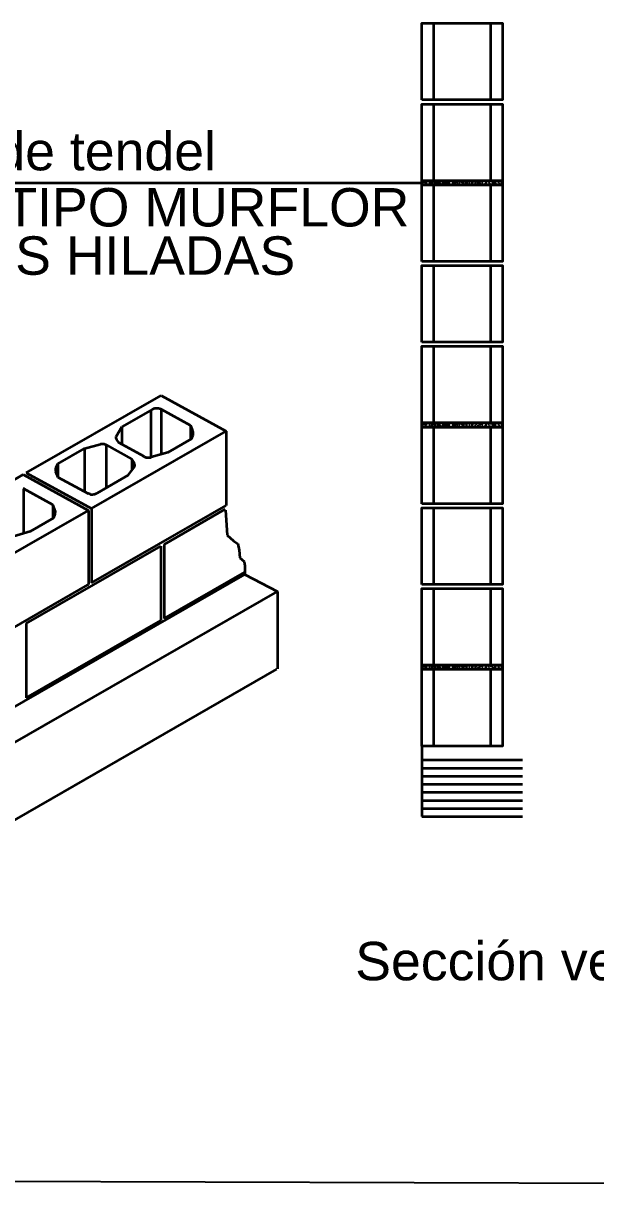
# Model space of a CAD drawing. Extents: x 2455 to 9764, y -806 to 181.
# Drawn here: x 4772.296 to 4774.138, y -658.056 to -654.319 of the extents above; entities that cross this region are included whole.
import ezdxf

# ---------------------------------------------------------------- set-up
doc = ezdxf.new("R2010")
doc.units = 0
doc.header["$LTSCALE"] = 0.2
doc.header["$MEASUREMENT"] = 0
doc.layers.get('0').update_dxf_attribs({"linetype": 'CONTINUOUS'})
doc.layers.add('0-CYPE2', color=4, linetype='CONTINUOUS', lineweight=35)
doc.layers.add('REF_REFERENCIAS', color=8, linetype='CONTINUOUS', lineweight=0)
doc.layers.add('01_textos sup', color=7, linetype='CONTINUOUS')
doc.styles.add('NIEVES2', font='sanss___.ttf')

# ---------------------------------------------------------------- blocks, each defined once
blk = doc.blocks.new('*X1119')
at = {"color": 0}
for p, q in [((10.405, 14.2), (11.655, 14.2)), ((10.405, 14.1), (11.655, 14.1)), ((10.405, 14), (11.655, 14)), ((10.405, 13.9), (11.655, 13.9)), ((10.405, 13.8), (11.655, 13.8)), ((10.405, 13.7), (11.655, 13.7)), ((10.405, 13.6), (11.655, 13.6)), ((10.405, 13.5), (11.655, 13.5))]:
    blk.add_line(p, q, dxfattribs=at)

msp = doc.modelspace()

# ---------------------------------------------------------------- hatches: boundary and pattern name
at = {"layer": '0-CYPE2', "linetype": 'Continuous'}
h = msp.add_hatch(dxfattribs=at)
h.set_pattern_fill('AR-SAND', color=2, scale=0.006489, angle=34, style=0)
h.set_pattern_definition([(71.5, (4773.578317, -654.838374), (-0.0073311, 0.0101378), [0, -0.00986403, 0, -0.01103214, 0, -0.01054543]), (41.5, (4773.578317, -654.838374), (-0.0007198, 0.0216055), [0, -0.0053214, 0, -0.0088906, 0, -0.003407]), (1.5, (4773.5717, -654.842837), (0.01673365, 0.0113313), [0, -0.00324475, 0, -0.0116811, 0, -0.0152503]), (351.5, (4773.5717, -654.842837), (0.0129881, 0.0156308), [0, -0.00162237, 0, -0.0076576, 0, -0.0087608])])
h.paths.add_polyline_path([(4773.8379, -654.8254), (4773.5783, -654.8254), (4773.5783, -654.8384), (4773.8379, -654.8384)])
h = msp.add_hatch(dxfattribs=at)
h.set_pattern_fill('AR-SAND', color=2, scale=0.006489, angle=34, style=0)
h.set_pattern_definition([(71.5, (4773.578317, -655.617113), (-0.0073311, 0.0101378), [0, -0.00986403, 0, -0.01103214, 0, -0.01054543]), (41.5, (4773.578317, -655.617113), (-0.0007198, 0.0216055), [0, -0.0053214, 0, -0.0088906, 0, -0.003407]), (1.5, (4773.5717, -655.621576), (0.01673365, 0.0113313), [0, -0.00324475, 0, -0.0116811, 0, -0.0152503]), (351.5, (4773.5717, -655.621576), (0.0129881, 0.0156308), [0, -0.00162237, 0, -0.0076576, 0, -0.0087608])])
h.paths.add_polyline_path([(4773.8379, -655.6041), (4773.5783, -655.6041), (4773.5783, -655.6171), (4773.8379, -655.6171)])
h = msp.add_hatch(dxfattribs=at)
h.set_pattern_fill('AR-SAND', color=2, scale=0.006489, angle=34, style=0)
h.set_pattern_definition([(71.5, (4773.578317, -656.395852), (-0.0073311, 0.0101378), [0, -0.00986403, 0, -0.01103214, 0, -0.01054543]), (41.5, (4773.578317, -656.395852), (-0.0007198, 0.0216055), [0, -0.0053214, 0, -0.0088906, 0, -0.003407]), (1.5, (4773.5717, -656.400315), (0.01673365, 0.0113313), [0, -0.00324475, 0, -0.0116811, 0, -0.0152503]), (351.5, (4773.5717, -656.400315), (0.0129881, 0.0156308), [0, -0.00162237, 0, -0.0076576, 0, -0.0087608])])
h.paths.add_polyline_path([(4773.8379, -656.3829), (4773.5783, -656.3829), (4773.5783, -656.3959), (4773.8379, -656.3959)])

# ---------------------------------------------------------------- linework, layer by layer
at = {"layer": '0-CYPE2', "color": 2, "linetype": 'Continuous'}
for p, q in [((4773.6173, -654.5658), (4773.6173, -654.3192)), ((4773.799, -654.3192), (4773.799, -654.5658)), ((4773.6173, -654.8254), (4773.6173, -654.5788)), ((4773.799, -654.5788), (4773.799, -654.8254)), ((4771.3614, -654.8319), (4773.5783, -654.8319)), ((4773.6173, -655.085), (4773.6173, -654.8384)), ((4773.799, -654.8384), (4773.799, -655.085)), ((4773.6173, -655.3446), (4773.6173, -655.098)), ((4773.799, -655.098), (4773.799, -655.3446)), ((4773.6173, -655.6041), (4773.6173, -655.3575)), ((4773.799, -655.3575), (4773.799, -655.6041)), ((4772.3055, -655.7644), (4772.739, -655.5156)), ((4772.739, -655.5156), (4772.9488, -655.6305)), ((4772.7126, -655.5595), (4772.6125, -655.6169)), ((4772.7071, -655.7142), (4772.7071, -655.5626)), ((4772.7142, -655.5589), (4772.7126, -655.5595)), ((4772.7165, -655.5582), (4772.7142, -655.5589)), ((4772.7189, -655.5577), (4772.7165, -655.5582)), ((4772.7232, -655.5572), (4772.7189, -655.5577)), ((4772.726, -655.5571), (4772.7232, -655.5572)), ((4772.7293, -655.5574), (4772.726, -655.5571)), ((4772.7306, -655.5576), (4772.7293, -655.5574)), ((4772.7335, -655.5582), (4772.7306, -655.5576)), ((4772.7353, -655.5588), (4772.7335, -655.5582)), ((4772.7385, -655.56), (4772.7353, -655.5588)), ((4772.7415, -655.5615), (4772.7385, -655.56)), ((4772.7405, -655.7067), (4772.7405, -655.5609)), ((4772.8343, -655.6123), (4772.7405, -655.5609)), ((4772.6125, -655.6169), (4772.5941, -655.6479)), ((4772.6125, -655.6169), (4772.6125, -655.673)), ((4772.8343, -655.6123), (4772.8343, -655.6568)), ((4772.8378, -655.6202), (4772.8343, -655.6123)), ((4772.8425, -655.6341), (4772.8378, -655.6202)), ((4773.6173, -655.8637), (4773.6173, -655.6171)), ((4773.799, -655.6171), (4773.799, -655.8637)), ((4772.5154, -655.8793), (4772.9488, -655.6305)), ((4772.5943, -655.6538), (4772.5941, -655.6479)), ((4772.5943, -655.6538), (4772.5955, -655.658)), ((4772.5955, -655.658), (4772.6019, -655.6672)), ((4772.8375, -655.655), (4772.7611, -655.6988)), ((4772.8375, -655.655), (4772.8421, -655.6424)), ((4772.8421, -655.6424), (4772.8425, -655.6341)), ((4772.9488, -655.6305), (4772.9488, -655.869)), ((4772.4069, -655.735), (4772.4924, -655.6859)), ((4772.4924, -655.6859), (4772.5446, -655.6721)), ((4772.4924, -655.6859), (4772.4924, -655.825)), ((4772.5488, -655.672), (4772.5446, -655.6721)), ((4772.5512, -655.6721), (4772.5488, -655.672)), ((4772.5556, -655.6727), (4772.5512, -655.6721)), ((4772.5582, -655.6734), (4772.5556, -655.6727)), ((4772.5614, -655.6745), (4772.5582, -655.6734)), ((4772.5626, -655.675), (4772.5614, -655.6745)), ((4772.5626, -655.6749), (4772.5626, -655.8095)), ((4772.5626, -655.6749), (4772.6451, -655.7201)), ((4772.6845, -655.7124), (4772.6019, -655.6672)), ((4772.7611, -655.6988), (4772.7071, -655.7142)), ((4772.4069, -655.735), (4772.3995, -655.7491)), ((4772.4069, -655.735), (4772.4069, -655.7782)), ((4772.6451, -655.7201), (4772.6451, -655.7562)), ((4772.6515, -655.7293), (4772.6451, -655.7201)), ((4772.6545, -655.7394), (4772.6515, -655.7293)), ((4772.6818, -655.7109), (4772.6845, -655.7123)), ((4772.6845, -655.7123), (4772.6856, -655.7128)), ((4772.6856, -655.7128), (4772.6888, -655.7139)), ((4772.6888, -655.7139), (4772.6914, -655.7146)), ((4772.6914, -655.7146), (4772.6958, -655.7153)), ((4772.6958, -655.7153), (4772.6982, -655.7154)), ((4772.6982, -655.7154), (4772.7006, -655.7153)), ((4772.7006, -655.7153), (4772.7036, -655.715)), ((4772.7036, -655.715), (4772.7056, -655.7146)), ((4772.7056, -655.7146), (4772.7071, -655.7142)), ((4771.862, -656.019), (4772.2955, -655.7701)), ((4772.2955, -655.7701), (4772.5054, -655.885)), ((4772.3055, -655.7644), (4772.5154, -655.8793)), ((4772.3995, -655.7491), (4772.3989, -655.7603)), ((4772.3989, -655.7603), (4772.4069, -655.7782)), ((4772.5338, -655.8293), (4772.633, -655.7724)), ((4772.633, -655.7724), (4772.6542, -655.744)), ((4772.6542, -655.744), (4772.6545, -655.7394)), ((4772.4069, -655.7782), (4772.505, -655.8312)), ((4772.2981, -655.8161), (4772.2951, -655.8146)), ((4772.297, -655.9613), (4772.297, -655.8155)), ((4772.3908, -655.8668), (4772.297, -655.8155)), ((4772.5114, -655.8333), (4772.505, -655.8312)), ((4772.5114, -655.8333), (4772.5126, -655.8335)), ((4772.5126, -655.8335), (4772.516, -655.8338)), ((4772.516, -655.8338), (4772.5187, -655.8337)), ((4772.5187, -655.8337), (4772.5231, -655.8332)), ((4772.5231, -655.8332), (4772.5254, -655.8327)), ((4772.5254, -655.8327), (4772.5277, -655.832)), ((4772.5277, -655.832), (4772.5305, -655.831)), ((4772.5305, -655.831), (4772.5324, -655.8301)), ((4772.5324, -655.8301), (4772.5338, -655.8293)), ((4772.0719, -656.1339), (4772.5054, -655.885)), ((4772.3908, -655.8668), (4772.3908, -655.9114)), ((4772.3944, -655.8748), (4772.3908, -655.8668)), ((4772.3991, -655.8886), (4772.3944, -655.8748)), ((4772.5054, -655.885), (4772.5054, -656.1236)), ((4772.5154, -656.1179), (4772.9488, -655.869)), ((4772.5154, -655.8793), (4772.5154, -656.1179)), ((4772.7489, -655.9946), (4772.9454, -655.8817)), ((4772.9465, -655.884), (4772.9516, -655.9651)), ((4773.6173, -656.1233), (4773.6173, -655.8767)), ((4773.799, -655.8767), (4773.799, -656.1233)), ((4772.3941, -655.9095), (4772.3177, -655.9534)), ((4772.3941, -655.9095), (4772.3987, -655.897)), ((4772.3987, -655.897), (4772.3991, -655.8886)), ((4772.3177, -655.9534), (4772.2637, -655.9688)), ((4772.7489, -655.9946), (4772.7489, -656.2331)), ((4772.9516, -655.9651), (4772.9721, -655.9834)), ((4772.9721, -655.9834), (4772.9858, -655.9925)), ((4772.9858, -655.9925), (4772.9904, -656.013)), ((4772.3054, -656.2491), (4772.7389, -656.0003)), ((4772.7389, -656.0003), (4772.7389, -656.2388)), ((4772.9904, -656.013), (4772.9927, -656.0381)), ((4772.9927, -656.0381), (4773.0063, -656.0495)), ((4773.0063, -656.0495), (4773.0086, -656.0631)), ((4773.0086, -656.0631), (4773.0086, -656.0768)), ((4770.964, -657.2651), (4773.0086, -656.0912)), ((4772.7489, -656.2331), (4773.0086, -656.084)), ((4773.0086, -656.0768), (4773.0086, -656.084)), ((4773.0086, -656.084), (4773.0086, -656.0912)), ((4773.0086, -656.0912), (4773.114, -656.1454)), ((4770.9445, -657.3909), (4773.114, -656.1454)), ((4772.0719, -656.3725), (4772.5035, -656.1247)), ((4772.5035, -656.1247), (4772.5054, -656.1236)), ((4773.114, -656.1454), (4773.114, -656.3945)), ((4773.6173, -656.3829), (4773.6173, -656.1363)), ((4773.799, -656.1363), (4773.799, -656.3829)), ((4772.3054, -656.4877), (4772.7389, -656.2388)), ((4772.3054, -656.2491), (4772.3054, -656.4877)), ((4770.9445, -657.64), (4773.1116, -656.3959)), ((4773.6173, -656.6425), (4773.6173, -656.3959)), ((4773.799, -656.3959), (4773.799, -656.6425)), ((4773.5783, -656.6425), (4773.5783, -656.8692))]:
    msp.add_line(p, q, dxfattribs=at)
for points in [[(4773.5783, -654.5658), (4773.5783, -654.3192), (4773.8379, -654.3192), (4773.8379, -654.5658)], [(4773.5783, -654.8254), (4773.5783, -654.5788), (4773.8379, -654.5788), (4773.8379, -654.8254)], [(4773.5783, -654.8254), (4773.8379, -654.8254), (4773.8379, -654.8384), (4773.5783, -654.8384)], [(4773.5783, -655.085), (4773.5783, -654.8384), (4773.8379, -654.8384), (4773.8379, -655.085)], [(4773.5783, -655.3446), (4773.5783, -655.098), (4773.8379, -655.098), (4773.8379, -655.3446)], [(4773.5783, -655.6041), (4773.5783, -655.3575), (4773.8379, -655.3575), (4773.8379, -655.6041)], [(4773.5783, -655.6041), (4773.8379, -655.6041), (4773.8379, -655.6171), (4773.5783, -655.6171)], [(4773.5783, -655.8637), (4773.5783, -655.6171), (4773.8379, -655.6171), (4773.8379, -655.8637)], [(4773.5783, -656.1233), (4773.5783, -655.8767), (4773.8379, -655.8767), (4773.8379, -656.1233)], [(4773.5783, -656.3829), (4773.5783, -656.1363), (4773.8379, -656.1363), (4773.8379, -656.3829)], [(4773.5783, -656.3829), (4773.8379, -656.3829), (4773.8379, -656.3959), (4773.5783, -656.3959)], [(4773.5783, -656.6425), (4773.5783, -656.3959), (4773.8379, -656.3959), (4773.8379, -656.6425)]]:
    msp.add_lwpolyline(points, close=True, dxfattribs=at)
at = {"layer": '01_textos sup'}
msp.add_line((4769.7307, -658.0326), (4776.7233, -658.056), dxfattribs=at)

# ---------------------------------------------------------------- block references
at = {"layer": '0-CYPE2', "color": 2, "linetype": 'Continuous', "xscale": -0.2595797103256278, "yscale": 0.2595797105682721, "zscale": 0.2595797103055343, "rotation": 180}
msp.add_blockref('*X1119', (4770.8774, -653.1831), dxfattribs=at)

# ---------------------------------------------------------------- texts
at = {"layer": 'REF_REFERENCIAS', "color": 2, "linetype": 'Continuous', "style": 'NIEVES2'}
for s, p in [('Armadura de tendel', (4771.4004, -654.792)), ('en celosía TIPO MURFLOR', (4771.4004, -654.9725)), ('CADA TRES HILADAS', (4771.3973, -655.1277)), ('Sección vertical muro', (4773.364, -657.3956))]:
    msp.add_text(s, height=0.123514, dxfattribs=at).set_placement(p)

doc.saveas('drawing.dxf')
